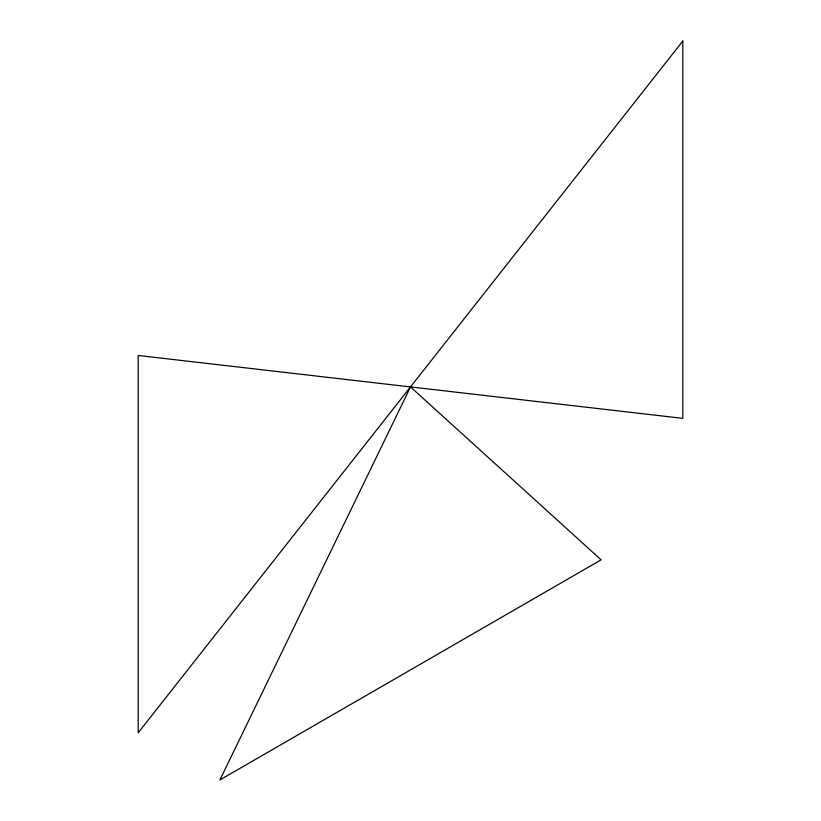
<?xml version="1.0" encoding="UTF-8"?>
<svg xmlns="http://www.w3.org/2000/svg" width="821" height="821" viewBox="0 0 821 821"><rect width="100%" height="100%" fill="white"/><g stroke="black" fill="none" stroke-linecap="round" stroke-linejoin="round"><path stroke-width="1.23" d="M410.5 386.917L219.895 779.95L601.105 559.85L410.5 386.917M682.805 41.05L138.195 732.784L138.195 355.472L682.805 418.361L682.805 41.05"/></g></svg>
